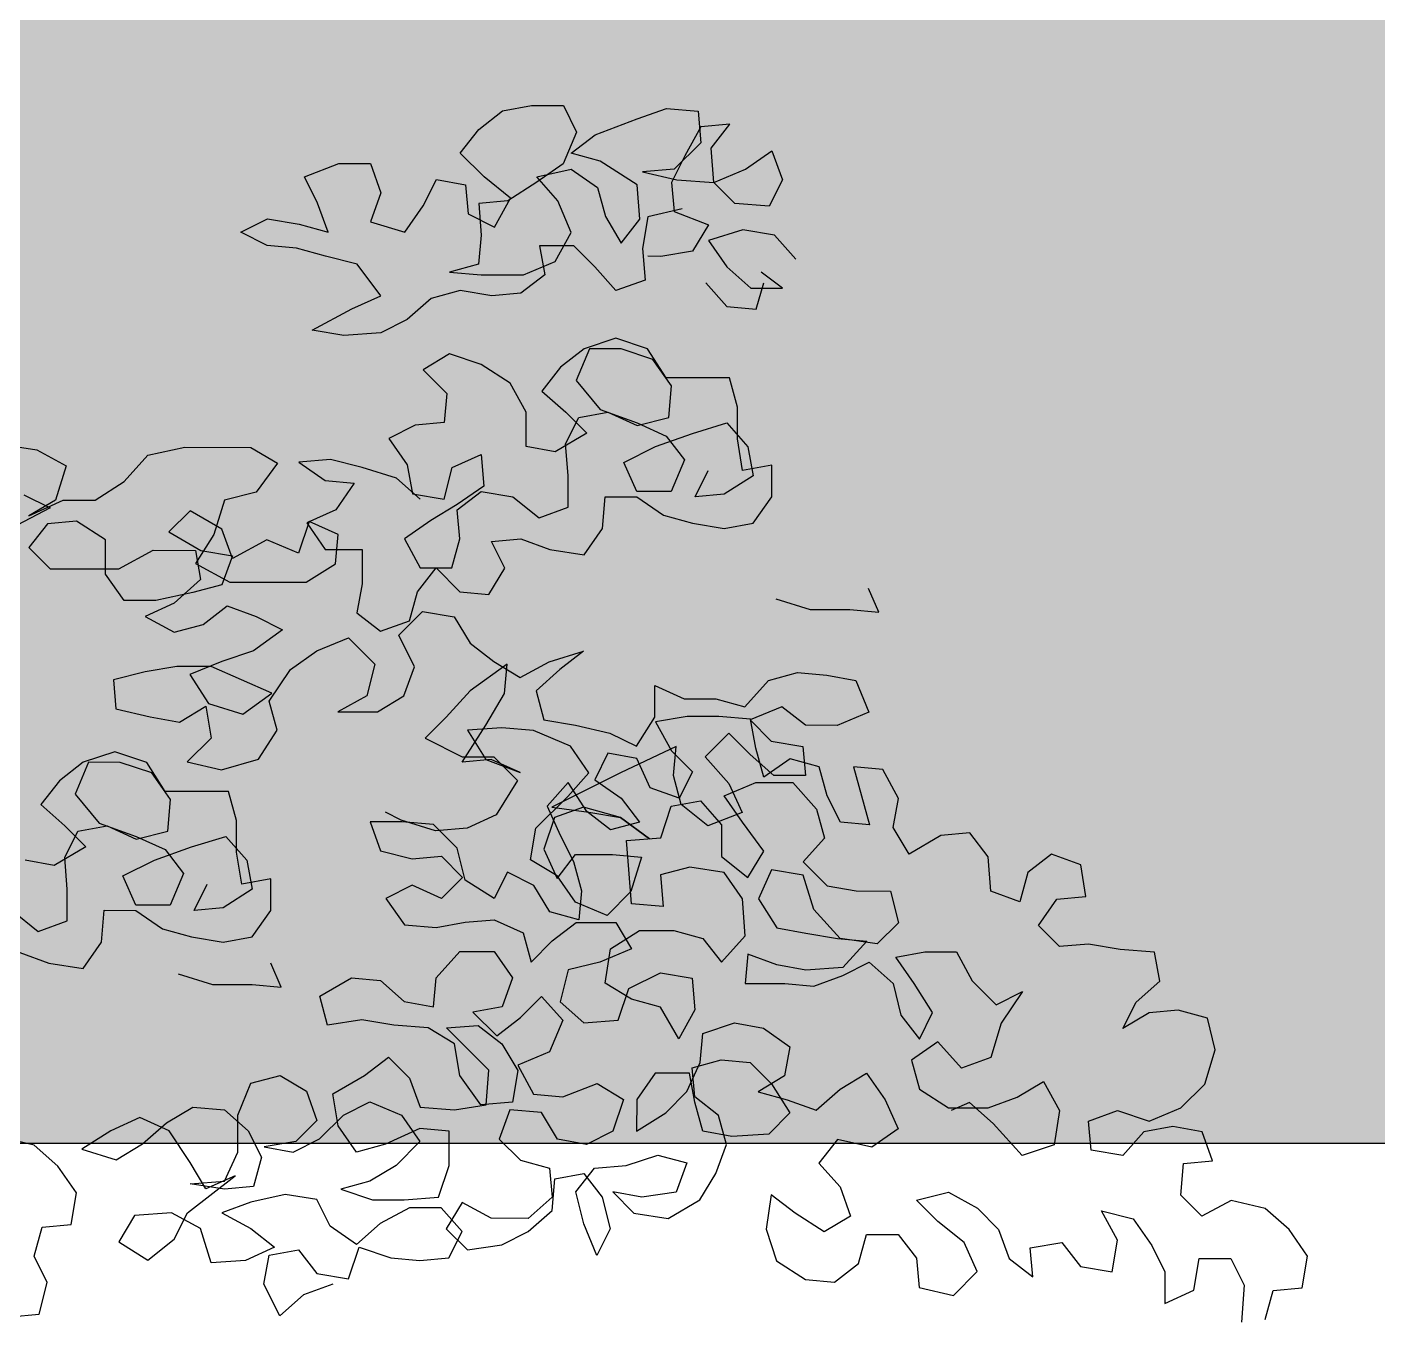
# Model space of a CAD drawing. Header units: millimetres. Extents: x -249630 to 95394, y -188036 to 109963.
# Drawn here: x -96076.5 to -95761.2, y -16227.8 to -15926.5 of the extents above; entities that cross this region are included whole.
import ezdxf

# ---------------------------------------------------------------- set-up
doc = ezdxf.new("R2010")
doc.units = ezdxf.units.MM
for name, color, linetype in [('AHojas', 86, 'Continuous'), ('SOMBRA', 252, 'Continuous'), ('VEREDA', 1, 'Continuous')]:
    doc.layers.add(name, color=color, linetype=linetype)

# ---------------------------------------------------------------- blocks, each defined once
blk = doc.blocks.new('Arbol_01')
at = {"layer": 'AHojas'}
for p, q in [((0.79495, 2.36398), (0.80628, 2.36603)), ((0.80628, 2.36603), (0.81864, 2.36602)), ((0.81864, 2.36602), (0.82377, 2.35572)), ((0.84746, 2.36084), (0.85879, 2.36495)), ((0.85879, 2.36495), (0.87115, 2.36391)), ((0.78568, 2.35678), (0.79495, 2.36398)), ((0.83098, 2.35468), (0.84746, 2.36084)), ((0.87115, 2.36391), (0.87217, 2.35155)), ((0.77846, 2.34752), (0.78568, 2.35678)), ((0.82377, 2.35572), (0.81862, 2.34337)), ((0.82171, 2.34748), (0.83098, 2.35468)), ((0.87217, 2.35773), (0.86598, 2.34641)), ((0.8835, 2.35875), (0.87217, 2.35773)), ((0.87628, 2.34949), (0.8835, 2.35875)), ((0.87217, 2.35155), (0.86186, 2.34127)), ((0.8773, 2.3361), (0.87628, 2.34949)), ((0.88966, 2.34124), (0.89996, 2.34844)), ((0.89996, 2.34844), (0.90407, 2.33711)), ((0.7177, 2.33831), (0.73109, 2.34345)), ((0.73109, 2.34345), (0.74345, 2.34343)), ((0.74345, 2.34343), (0.74756, 2.3321)), ((0.78772, 2.33825), (0.77846, 2.34752)), ((0.81862, 2.34337), (0.80831, 2.33617)), ((0.83303, 2.34438), (0.82171, 2.34748)), ((0.84744, 2.3351), (0.83303, 2.34438)), ((0.86598, 2.34641), (0.86083, 2.33612)), ((0.72284, 2.32801), (0.7177, 2.33831)), ((0.79801, 2.33), (0.78772, 2.33825)), ((0.80831, 2.33823), (0.8217, 2.3413)), ((0.81654, 2.32895), (0.80831, 2.33823)), ((0.8217, 2.3413), (0.83199, 2.33409)), ((0.86186, 2.34127), (0.8495, 2.34025)), ((0.8495, 2.34025), (0.86289, 2.33715)), ((0.8773, 2.3361), (0.88966, 2.34124)), ((0.76403, 2.32694), (0.76918, 2.33723)), ((0.76918, 2.33723), (0.78051, 2.33516)), ((0.78051, 2.33516), (0.78153, 2.32384)), ((0.80831, 2.33617), (0.79698, 2.32897)), ((0.83199, 2.33409), (0.83507, 2.32276)), ((0.84846, 2.32172), (0.84744, 2.3351)), ((0.86083, 2.33612), (0.86184, 2.32479)), ((0.86289, 2.33715), (0.8773, 2.3361)), ((0.88553, 2.32786), (0.8773, 2.3361)), ((0.90407, 2.33711), (0.89892, 2.32682)), ((0.72695, 2.31668), (0.72284, 2.32801)), ((0.74756, 2.3321), (0.74343, 2.32078)), ((0.79698, 2.32897), (0.78565, 2.32795)), ((0.78565, 2.32795), (0.78667, 2.31559)), ((0.79182, 2.31868), (0.79801, 2.33)), ((0.82168, 2.31659), (0.81654, 2.32895)), ((0.89892, 2.32682), (0.88553, 2.32786)), ((0.75681, 2.31665), (0.76403, 2.32694)), ((0.78153, 2.32384), (0.79182, 2.31868)), ((0.83507, 2.32276), (0.84124, 2.31245)), ((0.85155, 2.32274), (0.84948, 2.31039)), ((0.86493, 2.32582), (0.85155, 2.32274)), ((0.86184, 2.32479), (0.87523, 2.31963)), ((0.69297, 2.31671), (0.70327, 2.32185)), ((0.70327, 2.32185), (0.71563, 2.31978)), ((0.71563, 2.31978), (0.72695, 2.31668)), ((0.74343, 2.32078), (0.75681, 2.31665)), ((0.84124, 2.31245), (0.84846, 2.32172)), ((0.87523, 2.31963), (0.86904, 2.30934)), ((0.88861, 2.31756), (0.87522, 2.31345)), ((0.90096, 2.31549), (0.88861, 2.31756)), ((0.70326, 2.31155), (0.69297, 2.31671)), ((0.71459, 2.31051), (0.70326, 2.31155)), ((0.78667, 2.31559), (0.78563, 2.30427)), ((0.81549, 2.30527), (0.82168, 2.31659)), ((0.87522, 2.31345), (0.88242, 2.30315)), ((0.90919, 2.30621), (0.90096, 2.31549)), ((0.72591, 2.30741), (0.71459, 2.31051)), ((0.73826, 2.30431), (0.72591, 2.30741)), ((0.80932, 2.31145), (0.81137, 2.30013)), ((0.8227, 2.31144), (0.80932, 2.31145)), ((0.83093, 2.3032), (0.8227, 2.31144)), ((0.84948, 2.31039), (0.85049, 2.29803)), ((0.85668, 2.30729), (0.85153, 2.3073)), ((0.86904, 2.30934), (0.85668, 2.30729)), ((0.74752, 2.29195), (0.73826, 2.30431)), ((0.78563, 2.30427), (0.7743, 2.30119)), ((0.7743, 2.30119), (0.78666, 2.30015)), ((0.80313, 2.30013), (0.81549, 2.30527)), ((0.83916, 2.29392), (0.83093, 2.3032)), ((0.88242, 2.30315), (0.89168, 2.2949)), ((0.90403, 2.29489), (0.8958, 2.30108)), ((0.78666, 2.30015), (0.80313, 2.30013)), ((0.81137, 2.30013), (0.80209, 2.29293)), ((0.85049, 2.29803), (0.83916, 2.29392)), ((0.87418, 2.29698), (0.8824, 2.2877)), ((0.89373, 2.28666), (0.89683, 2.29696)), ((0.73619, 2.28681), (0.74752, 2.29195)), ((0.76708, 2.2909), (0.75781, 2.28267)), ((0.77841, 2.29398), (0.76708, 2.2909)), ((0.79077, 2.29191), (0.77841, 2.29398)), ((0.80209, 2.29293), (0.79077, 2.29191)), ((0.89168, 2.2949), (0.90403, 2.29489)), ((0.72074, 2.27859), (0.73619, 2.28681)), ((0.8824, 2.2877), (0.89373, 2.28666)), ((0.75781, 2.28267), (0.74751, 2.27753)), ((0.73309, 2.27651), (0.72074, 2.27859)), ((0.74751, 2.27753), (0.73309, 2.27651)), ((0.83915, 2.27539), (0.82679, 2.27128)), ((0.8515, 2.27126), (0.83915, 2.27539)), ((0.82679, 2.27128), (0.81751, 2.26408)), ((0.82885, 2.27128), (0.82369, 2.25893)), ((0.8412, 2.27127), (0.82885, 2.27128)), ((0.85355, 2.26714), (0.8412, 2.27127)), ((0.8587, 2.25992), (0.8515, 2.27126)), ((0.77427, 2.26927), (0.76397, 2.2631)), ((0.78662, 2.26514), (0.77427, 2.26927)), ((0.79794, 2.25792), (0.78662, 2.26514)), ((0.86075, 2.25683), (0.85355, 2.26714)), ((0.76397, 2.2631), (0.77323, 2.25383)), ((0.81751, 2.26408), (0.8103, 2.25482)), ((0.82369, 2.25893), (0.83294, 2.24759)), ((0.88341, 2.2599), (0.8587, 2.25992)), ((0.88649, 2.24857), (0.88341, 2.2599)), ((0.77323, 2.25383), (0.77219, 2.2425)), ((0.80411, 2.24659), (0.79794, 2.25792)), ((0.8103, 2.25482), (0.81956, 2.24657)), ((0.85971, 2.24448), (0.86075, 2.25683)), ((0.88648, 2.23622), (0.88649, 2.24857)), ((0.8041, 2.2332), (0.80411, 2.24659)), ((0.81954, 2.23422), (0.8247, 2.24451)), ((0.81956, 2.24657), (0.82779, 2.23833)), ((0.8247, 2.24451), (0.83603, 2.24656)), ((0.83294, 2.24759), (0.84735, 2.24243)), ((0.83603, 2.24656), (0.84735, 2.2414)), ((0.84735, 2.2414), (0.85971, 2.24448)), ((0.76086, 2.24148), (0.75056, 2.23634)), ((0.77219, 2.2425), (0.76086, 2.24148)), ((0.82779, 2.23833), (0.81542, 2.23113)), ((0.84735, 2.24243), (0.85868, 2.23727)), ((0.85455, 2.23316), (0.86897, 2.23829)), ((0.86897, 2.23829), (0.88236, 2.2424)), ((0.88236, 2.2424), (0.89059, 2.23312)), ((0.6001, 2.23398), (0.61348, 2.23191)), ((0.65673, 2.22981), (0.67115, 2.23289)), ((0.67115, 2.23289), (0.69689, 2.23286)), ((0.69689, 2.23286), (0.70718, 2.22667)), ((0.75056, 2.23634), (0.75776, 2.22604)), ((0.81542, 2.23113), (0.8041, 2.2332)), ((0.82056, 2.22186), (0.81954, 2.23422)), ((0.84219, 2.22699), (0.85455, 2.23316)), ((0.85868, 2.23727), (0.86587, 2.228)), ((0.88852, 2.22386), (0.88648, 2.23622)), ((0.89059, 2.23312), (0.89264, 2.2218)), ((0.61348, 2.23191), (0.6248, 2.22572)), ((0.64745, 2.21952), (0.65673, 2.22981)), ((0.7279, 2.22812), (0.71554, 2.22711)), ((0.74025, 2.22502), (0.7279, 2.22812)), ((0.77526, 2.22499), (0.78659, 2.23013)), ((0.78659, 2.23013), (0.78761, 2.21777)), ((0.86587, 2.228), (0.86072, 2.21565)), ((0.6248, 2.22572), (0.62067, 2.21234)), ((0.70718, 2.22667), (0.69893, 2.21536)), ((0.71554, 2.22711), (0.72583, 2.21989)), ((0.75363, 2.22089), (0.74025, 2.22502)), ((0.75776, 2.22604), (0.75981, 2.21471)), ((0.77216, 2.21264), (0.77526, 2.22499)), ((0.84733, 2.21566), (0.84219, 2.22699)), ((0.86998, 2.21358), (0.87514, 2.22387)), ((0.89985, 2.22591), (0.88852, 2.22386)), ((0.89984, 2.21355), (0.89985, 2.22591)), ((0.63612, 2.21232), (0.64745, 2.21952)), ((0.72583, 2.21989), (0.73716, 2.21885)), ((0.73716, 2.21885), (0.72994, 2.20856)), ((0.76289, 2.21265), (0.75363, 2.22089)), ((0.78761, 2.21777), (0.77731, 2.21057)), ((0.82055, 2.20951), (0.82056, 2.22186)), ((0.89264, 2.2218), (0.88131, 2.2146)), ((0.60832, 2.21441), (0.61861, 2.20925)), ((0.61037, 2.20617), (0.62376, 2.21234)), ((0.62067, 2.21234), (0.61037, 2.20617)), ((0.62376, 2.21234), (0.63612, 2.21232)), ((0.68657, 2.21228), (0.68244, 2.1989)), ((0.69893, 2.21536), (0.68657, 2.21228)), ((0.75981, 2.21471), (0.77216, 2.21264)), ((0.7773, 2.20852), (0.78658, 2.21571)), ((0.78658, 2.21571), (0.79893, 2.21364)), ((0.79893, 2.21364), (0.80922, 2.2054)), ((0.83393, 2.20126), (0.83497, 2.21361)), ((0.83497, 2.21361), (0.84733, 2.2136)), ((0.86072, 2.21565), (0.84733, 2.21566)), ((0.84733, 2.2136), (0.85762, 2.20638)), ((0.88131, 2.2146), (0.86998, 2.21358)), ((0.89262, 2.20326), (0.89984, 2.21355)), ((0.61861, 2.20925), (0.59698, 2.19794)), ((0.67318, 2.20817), (0.66494, 2.19994)), ((0.68553, 2.20095), (0.67318, 2.20817)), ((0.72994, 2.20856), (0.71861, 2.20342)), ((0.77731, 2.21057), (0.767, 2.20441)), ((0.77832, 2.19719), (0.7773, 2.20852)), ((0.80922, 2.2054), (0.82055, 2.20951)), ((0.85762, 2.20638), (0.86894, 2.20328)), ((0.61758, 2.20307), (0.61036, 2.19381)), ((0.6289, 2.20409), (0.61758, 2.20307)), ((0.64022, 2.19687), (0.6289, 2.20409)), ((0.68964, 2.18962), (0.68553, 2.20095)), ((0.71951, 2.20401), (0.71538, 2.19166)), ((0.71861, 2.20342), (0.72581, 2.19312)), ((0.73084, 2.19885), (0.71951, 2.20401)), ((0.767, 2.20441), (0.7567, 2.19721)), ((0.82671, 2.19097), (0.83393, 2.20126)), ((0.86894, 2.20328), (0.8813, 2.20121)), ((0.8813, 2.20121), (0.89262, 2.20326)), ((0.64021, 2.18349), (0.64022, 2.19687)), ((0.66494, 2.19994), (0.67729, 2.19272)), ((0.68244, 2.1989), (0.67522, 2.18758)), ((0.70303, 2.19682), (0.68964, 2.18962)), ((0.71538, 2.19166), (0.70303, 2.19682)), ((0.7298, 2.18753), (0.73084, 2.19885)), ((0.7567, 2.19721), (0.76287, 2.18588)), ((0.77522, 2.18586), (0.77832, 2.19719)), ((0.79068, 2.19615), (0.80201, 2.19717)), ((0.79582, 2.18585), (0.79068, 2.19615)), ((0.80201, 2.19717), (0.81333, 2.19304)), ((0.61036, 2.19381), (0.61859, 2.18557)), ((0.64536, 2.18554), (0.65875, 2.19274)), ((0.65875, 2.19274), (0.67523, 2.19272)), ((0.67523, 2.19272), (0.67728, 2.1814)), ((0.67729, 2.19272), (0.68964, 2.19065)), ((0.68964, 2.19065), (0.68551, 2.17933)), ((0.72581, 2.19312), (0.74022, 2.1931)), ((0.74022, 2.1931), (0.74021, 2.17972)), ((0.81333, 2.19304), (0.82671, 2.19097)), ((0.61859, 2.18557), (0.64536, 2.18554)), ((0.67522, 2.18758), (0.6886, 2.18036)), ((0.71846, 2.18033), (0.7298, 2.18753)), ((0.76183, 2.17661), (0.76905, 2.18587)), ((0.76287, 2.18588), (0.77522, 2.18586)), ((0.76905, 2.18587), (0.77831, 2.17659)), ((0.78963, 2.17555), (0.79582, 2.18585)), ((0.64741, 2.17319), (0.64021, 2.18349)), ((0.67728, 2.1814), (0.66697, 2.17214)), ((0.6886, 2.18036), (0.71846, 2.18033)), ((0.67418, 2.17625), (0.65976, 2.17317)), ((0.68551, 2.17933), (0.67418, 2.17625)), ((0.74021, 2.17972), (0.73814, 2.16839)), ((0.75873, 2.16529), (0.76183, 2.17661)), ((0.77831, 2.17659), (0.78963, 2.17555)), ((0.94166, 2.16862), (0.93755, 2.17789)), ((0.65976, 2.17317), (0.64741, 2.17319)), ((0.66697, 2.17214), (0.65564, 2.167)), ((0.67829, 2.16389), (0.68756, 2.17109)), ((0.68756, 2.17109), (0.69889, 2.16696)), ((0.90151, 2.1738), (0.91489, 2.16967)), ((0.91489, 2.16967), (0.93034, 2.16966)), ((0.93034, 2.16966), (0.94166, 2.16862)), ((0.65564, 2.167), (0.66696, 2.16081)), ((0.69889, 2.16696), (0.70918, 2.1618)), ((0.73814, 2.16839), (0.7474, 2.16118)), ((0.7474, 2.16118), (0.75873, 2.16529)), ((0.75448, 2.1597), (0.76376, 2.16896)), ((0.76376, 2.16896), (0.77611, 2.16689)), ((0.77611, 2.16689), (0.78228, 2.15659)), ((0.66696, 2.16081), (0.67829, 2.16389)), ((0.70918, 2.1618), (0.69785, 2.15358)), ((0.76065, 2.14734), (0.75448, 2.1597)), ((0.69785, 2.15358), (0.68549, 2.14947)), ((0.71225, 2.14635), (0.72256, 2.15355)), ((0.72256, 2.15355), (0.73492, 2.15869)), ((0.73492, 2.15869), (0.74521, 2.14838)), ((0.78228, 2.15659), (0.79154, 2.14937)), ((0.68549, 2.14947), (0.67312, 2.14433)), ((0.74521, 2.14838), (0.74211, 2.13603)), ((0.79669, 2.14834), (0.78226, 2.13805)), ((0.79154, 2.14937), (0.80183, 2.14318)), ((0.79565, 2.13701), (0.79669, 2.14834)), ((0.80183, 2.14318), (0.81317, 2.14935)), ((0.81317, 2.14935), (0.82656, 2.15346)), ((0.82656, 2.15346), (0.81728, 2.14626)), ((0.65562, 2.14538), (0.64326, 2.1423)), ((0.66798, 2.14742), (0.65562, 2.14538)), ((0.68136, 2.14741), (0.66798, 2.14742)), ((0.67312, 2.14433), (0.68032, 2.133)), ((0.70504, 2.13709), (0.68136, 2.14741)), ((0.70401, 2.13401), (0.71225, 2.14635)), ((0.75652, 2.13602), (0.76065, 2.14734)), ((0.81728, 2.14626), (0.80801, 2.13803)), ((0.89862, 2.14207), (0.90995, 2.14514)), ((0.90995, 2.14514), (0.92128, 2.1441)), ((0.92128, 2.1441), (0.9326, 2.14203)), ((0.64326, 2.1423), (0.64428, 2.13097)), ((0.78226, 2.13805), (0.77299, 2.12776)), ((0.80801, 2.13803), (0.81109, 2.1267)), ((0.85433, 2.12769), (0.85434, 2.14005)), ((0.85434, 2.14005), (0.86567, 2.13489)), ((0.88935, 2.13178), (0.89862, 2.14207)), ((0.9326, 2.14203), (0.93774, 2.12967)), ((0.68032, 2.133), (0.6937, 2.12887)), ((0.6937, 2.12887), (0.70504, 2.13709)), ((0.70708, 2.12268), (0.70401, 2.13401)), ((0.74211, 2.13603), (0.73077, 2.12986)), ((0.74622, 2.12985), (0.75652, 2.13602)), ((0.78843, 2.12466), (0.79565, 2.13701)), ((0.86567, 2.13489), (0.87802, 2.13488)), ((0.87802, 2.13488), (0.88935, 2.13178)), ((0.64428, 2.13097), (0.65766, 2.12787)), ((0.65766, 2.12787), (0.66899, 2.1258)), ((0.66899, 2.1258), (0.67929, 2.13197)), ((0.67929, 2.13197), (0.68134, 2.11961)), ((0.73077, 2.12986), (0.74622, 2.12985)), ((0.77299, 2.12776), (0.76474, 2.11953)), ((0.84711, 2.11637), (0.85433, 2.12769)), ((0.86692, 2.12802), (0.85456, 2.12597)), ((0.87927, 2.12801), (0.86692, 2.12802)), ((0.89163, 2.12697), (0.87927, 2.12801)), ((0.90376, 2.13176), (0.8914, 2.12663)), ((0.91302, 2.12455), (0.90376, 2.13176)), ((0.93774, 2.12967), (0.92538, 2.12454)), ((0.69987, 2.11136), (0.70708, 2.12268)), ((0.77915, 2.11025), (0.78843, 2.12466)), ((0.79461, 2.12363), (0.78122, 2.12261)), ((0.78122, 2.12261), (0.78842, 2.11128)), ((0.80696, 2.12259), (0.79461, 2.12363)), ((0.82137, 2.11639), (0.80696, 2.12259)), ((0.81109, 2.1267), (0.82344, 2.12463)), ((0.82344, 2.12463), (0.83682, 2.12153)), ((0.85456, 2.12597), (0.86073, 2.11464)), ((0.8914, 2.12663), (0.89963, 2.11838)), ((0.89368, 2.11564), (0.89163, 2.12697)), ((0.92538, 2.12454), (0.91302, 2.12455)), ((0.68134, 2.11961), (0.67206, 2.11035)), ((0.76474, 2.11953), (0.77915, 2.11231)), ((0.83682, 2.12153), (0.84711, 2.11637)), ((0.88316, 2.12149), (0.87388, 2.11223)), ((0.89139, 2.11324), (0.88316, 2.12149)), ((0.89963, 2.11838), (0.91198, 2.11631)), ((0.64389, 2.11424), (0.63153, 2.11013)), ((0.65624, 2.11011), (0.64389, 2.11424)), ((0.77915, 2.11231), (0.79151, 2.1123)), ((0.79151, 2.1123), (0.80077, 2.10303)), ((0.82857, 2.10609), (0.82137, 2.11639)), ((0.83601, 2.11364), (0.83086, 2.10334)), ((0.84734, 2.11157), (0.83601, 2.11364)), ((0.86256, 2.11636), (0.84093, 2.10608)), ((0.85248, 2.10023), (0.84734, 2.11157)), ((0.86073, 2.11464), (0.86896, 2.1064)), ((0.86152, 2.10503), (0.86256, 2.11636)), ((0.87388, 2.11223), (0.88314, 2.10192)), ((0.90065, 2.10499), (0.89139, 2.11324)), ((0.89676, 2.10431), (0.89368, 2.11564)), ((0.90706, 2.11151), (0.89676, 2.10431)), ((0.91838, 2.10841), (0.90706, 2.11151)), ((0.91198, 2.11631), (0.913, 2.10498)), ((0.63153, 2.11013), (0.62226, 2.10293)), ((0.63359, 2.11013), (0.62843, 2.09778)), ((0.64595, 2.11012), (0.63359, 2.11013)), ((0.6583, 2.10599), (0.64595, 2.11012)), ((0.66344, 2.09878), (0.65624, 2.11011)), ((0.67206, 2.11035), (0.68545, 2.10725)), ((0.68545, 2.10725), (0.69987, 2.11136)), ((0.79048, 2.11127), (0.77915, 2.11025)), ((0.78842, 2.11128), (0.8018, 2.10612)), ((0.8018, 2.10612), (0.79048, 2.11127)), ((0.86896, 2.1064), (0.8638, 2.09611)), ((0.92146, 2.09708), (0.91838, 2.10841)), ((0.93177, 2.1084), (0.93793, 2.08574)), ((0.9431, 2.10736), (0.93177, 2.1084)), ((0.94926, 2.09603), (0.9431, 2.10736)), ((0.62226, 2.10293), (0.61504, 2.09367)), ((0.6655, 2.09568), (0.6583, 2.10599)), ((0.80077, 2.10303), (0.79252, 2.08965)), ((0.82056, 2.10232), (0.81231, 2.09306)), ((0.84093, 2.10608), (0.81414, 2.09272)), ((0.82033, 2.09683), (0.82857, 2.10609)), ((0.82776, 2.09099), (0.82056, 2.10232)), ((0.83086, 2.10334), (0.84115, 2.09613)), ((0.8646, 2.0937), (0.86152, 2.10503)), ((0.88131, 2.09712), (0.89367, 2.10226)), ((0.88314, 2.10192), (0.88828, 2.09059)), ((0.89367, 2.10226), (0.90808, 2.10224)), ((0.913, 2.10498), (0.90065, 2.10499)), ((0.90808, 2.10224), (0.91734, 2.09194)), ((0.62843, 2.09778), (0.63769, 2.08644)), ((0.68815, 2.09875), (0.66344, 2.09878)), ((0.66446, 2.08333), (0.6655, 2.09568)), ((0.69123, 2.08742), (0.68815, 2.09875)), ((0.80796, 2.08449), (0.82033, 2.09683)), ((0.84115, 2.09613), (0.84835, 2.08685)), ((0.8638, 2.09611), (0.85248, 2.10023)), ((0.8885, 2.08682), (0.88131, 2.09712)), ((0.9266, 2.08678), (0.92146, 2.09708)), ((0.94719, 2.0847), (0.94926, 2.09603)), ((0.61504, 2.09367), (0.6243, 2.08543)), ((0.75545, 2.08762), (0.74927, 2.09072)), ((0.81231, 2.09306), (0.81745, 2.08173)), ((0.81414, 2.09272), (0.82856, 2.09065)), ((0.8265, 2.09271), (0.81517, 2.0886)), ((0.84091, 2.08857), (0.8265, 2.09271)), ((0.83702, 2.08377), (0.82776, 2.09099)), ((0.82856, 2.09065), (0.84091, 2.08857)), ((0.85658, 2.08067), (0.86071, 2.09302)), ((0.86071, 2.09302), (0.87204, 2.09507)), ((0.87489, 2.08545), (0.8646, 2.0937)), ((0.87204, 2.09507), (0.88027, 2.08579)), ((0.88828, 2.09059), (0.87489, 2.08545)), ((0.91734, 2.09194), (0.92042, 2.08061)), ((0.6243, 2.08543), (0.63253, 2.07718)), ((0.62945, 2.08336), (0.64078, 2.08541)), ((0.63769, 2.08644), (0.6521, 2.08128)), ((0.64078, 2.08541), (0.6521, 2.08025)), ((0.69122, 2.07507), (0.69123, 2.08742)), ((0.74332, 2.08695), (0.74743, 2.07562)), ((0.75568, 2.08694), (0.74332, 2.08695)), ((0.76883, 2.08349), (0.75545, 2.08762)), ((0.76803, 2.0859), (0.75568, 2.08694)), ((0.77729, 2.07662), (0.76803, 2.0859)), ((0.79252, 2.08965), (0.78119, 2.08451)), ((0.81517, 2.0886), (0.81104, 2.07625)), ((0.84835, 2.08685), (0.83702, 2.08377)), ((0.85223, 2.08033), (0.84091, 2.08857)), ((0.84091, 2.08857), (0.85223, 2.08033)), ((0.88027, 2.08579), (0.88025, 2.07344)), ((0.89673, 2.07548), (0.8885, 2.08682)), ((0.93793, 2.08574), (0.9266, 2.08678)), ((0.62429, 2.07307), (0.62945, 2.08336)), ((0.6521, 2.08025), (0.66446, 2.08333)), ((0.6521, 2.08128), (0.66342, 2.07612)), ((0.67372, 2.07714), (0.68711, 2.08125)), ((0.68711, 2.08125), (0.69534, 2.07197)), ((0.78119, 2.08451), (0.76883, 2.08349)), ((0.80589, 2.07213), (0.80796, 2.08449)), ((0.81745, 2.08173), (0.82259, 2.07143)), ((0.84319, 2.07965), (0.85658, 2.08067)), ((0.92042, 2.08061), (0.91217, 2.07135)), ((0.95336, 2.0744), (0.94719, 2.0847)), ((0.96573, 2.0816), (0.95336, 2.0744)), ((0.97705, 2.08262), (0.96573, 2.0816)), ((0.98425, 2.07334), (0.97705, 2.08262)), ((0.63253, 2.07718), (0.62017, 2.06998)), ((0.6593, 2.07201), (0.67372, 2.07714)), ((0.66342, 2.07612), (0.67062, 2.06685)), ((0.69327, 2.06271), (0.69122, 2.07507)), ((0.74743, 2.07562), (0.75978, 2.07252)), ((0.78037, 2.06426), (0.77729, 2.07662)), ((0.81104, 2.07625), (0.81618, 2.06491)), ((0.84421, 2.06832), (0.84319, 2.07965)), ((0.89054, 2.06519), (0.89673, 2.07548)), ((0.62017, 2.06998), (0.60884, 2.07205)), ((0.62531, 2.06071), (0.62429, 2.07307)), ((0.64694, 2.06584), (0.6593, 2.07201)), ((0.69534, 2.07197), (0.69739, 2.06065)), ((0.75978, 2.07252), (0.77111, 2.07354)), ((0.77111, 2.07354), (0.77934, 2.06529)), ((0.81618, 2.06594), (0.80589, 2.07213)), ((0.81618, 2.06491), (0.82339, 2.07418)), ((0.82259, 2.07143), (0.82567, 2.0601)), ((0.82339, 2.07418), (0.83781, 2.07416)), ((0.83781, 2.07416), (0.84913, 2.07312)), ((0.84913, 2.07312), (0.845, 2.05974)), ((0.86789, 2.06933), (0.85656, 2.06625)), ((0.88128, 2.06726), (0.86789, 2.06933)), ((0.88025, 2.07344), (0.89054, 2.06519)), ((0.91217, 2.07135), (0.92143, 2.06207)), ((0.98527, 2.05996), (0.98425, 2.07334)), ((1.00896, 2.07435), (0.99969, 2.06715)), ((1.02029, 2.07022), (1.00896, 2.07435)), ((1.02234, 2.05786), (1.02029, 2.07022)), ((0.65207, 2.05451), (0.64694, 2.06584)), ((0.67062, 2.06685), (0.66546, 2.0545)), ((0.7046, 2.06476), (0.69327, 2.06271)), ((0.70459, 2.0524), (0.7046, 2.06476)), ((0.77934, 2.06529), (0.77109, 2.05706)), ((0.79169, 2.05704), (0.78037, 2.06426)), ((0.79684, 2.06734), (0.79169, 2.05704)), ((0.80714, 2.06218), (0.79684, 2.06734)), ((0.82338, 2.05564), (0.81618, 2.06594)), ((0.84523, 2.05494), (0.84421, 2.06832)), ((0.85656, 2.06625), (0.85758, 2.05389)), ((0.88848, 2.05695), (0.88128, 2.06726)), ((0.89981, 2.06827), (0.89465, 2.05695)), ((0.91217, 2.0662), (0.89981, 2.06827)), ((0.91627, 2.05281), (0.91217, 2.0662)), ((0.99969, 2.06715), (0.99659, 2.05583)), ((0.6253, 2.04836), (0.62531, 2.06071)), ((0.67472, 2.05243), (0.67988, 2.06272)), ((0.69739, 2.06065), (0.68605, 2.05345)), ((0.75977, 2.06222), (0.74947, 2.05708)), ((0.77109, 2.05706), (0.75977, 2.06222)), ((0.81331, 2.05188), (0.80714, 2.06218)), ((0.82567, 2.0601), (0.82463, 2.04878)), ((0.845, 2.05974), (0.83573, 2.05048)), ((0.92143, 2.06207), (0.93276, 2.06)), ((0.93276, 2.06), (0.94614, 2.05999)), ((0.94614, 2.05999), (0.94922, 2.04763)), ((0.99659, 2.05583), (0.98527, 2.05996)), ((0.66546, 2.0545), (0.65207, 2.05451)), ((0.74947, 2.05708), (0.75667, 2.04678)), ((0.83573, 2.05048), (0.82338, 2.05564)), ((0.85758, 2.05389), (0.84523, 2.05494)), ((0.88949, 2.04254), (0.88848, 2.05695)), ((0.89465, 2.05695), (0.90185, 2.04562)), ((1.00379, 2.04655), (1.01101, 2.05684)), ((1.01101, 2.05684), (1.02234, 2.05786)), ((0.60368, 2.05249), (0.61397, 2.04425)), ((0.61397, 2.04425), (0.6253, 2.04836)), ((0.63867, 2.04011), (0.63972, 2.05246)), ((0.63972, 2.05246), (0.65207, 2.05245)), ((0.65207, 2.05245), (0.66236, 2.04523)), ((0.68605, 2.05345), (0.67472, 2.05243)), ((0.69737, 2.04211), (0.70459, 2.0524)), ((0.78035, 2.04779), (0.79168, 2.04881)), ((0.79168, 2.04881), (0.803, 2.04365)), ((0.82463, 2.04878), (0.81331, 2.05188)), ((0.92656, 2.04147), (0.91627, 2.05281)), ((0.66236, 2.04523), (0.67369, 2.04213)), ((0.75667, 2.04678), (0.76902, 2.04574)), ((0.76902, 2.04574), (0.78035, 2.04779)), ((0.803, 2.04365), (0.80608, 2.03232)), ((0.81432, 2.04055), (0.8236, 2.04775)), ((0.8236, 2.04775), (0.83904, 2.04773)), ((0.83697, 2.03744), (0.84831, 2.04464)), ((0.83904, 2.04773), (0.84521, 2.03743)), ((0.84831, 2.04464), (0.86169, 2.04462)), ((0.86169, 2.04462), (0.87302, 2.04152)), ((0.90185, 2.04562), (0.91318, 2.04355)), ((0.91318, 2.04355), (0.92553, 2.04148)), ((0.94922, 2.04763), (0.94097, 2.0394)), ((1.01202, 2.03831), (1.00379, 2.04655)), ((0.63146, 2.02982), (0.63867, 2.04011)), ((0.67369, 2.04213), (0.68604, 2.04006)), ((0.68604, 2.04006), (0.69737, 2.04211)), ((0.80608, 2.03232), (0.81432, 2.04055)), ((0.87302, 2.04152), (0.88022, 2.03225)), ((0.88022, 2.03225), (0.88949, 2.04254)), ((0.92553, 2.04148), (0.93686, 2.04044)), ((0.94097, 2.0394), (0.92656, 2.04147)), ((0.93686, 2.04044), (0.92758, 2.03015)), ((1.02335, 2.03933), (1.01202, 2.03831)), ((1.0357, 2.03726), (1.02335, 2.03933)), ((0.60675, 2.03602), (0.61807, 2.03189)), ((0.76901, 2.02617), (0.77828, 2.03646)), ((0.77828, 2.03646), (0.79167, 2.03645)), ((0.79167, 2.03645), (0.79887, 2.02615)), ((0.84521, 2.03743), (0.83285, 2.03229)), ((0.8349, 2.02405), (0.83697, 2.03744)), ((0.89052, 2.03533), (0.88948, 2.024)), ((0.90184, 2.0312), (0.89052, 2.03533)), ((0.94818, 2.03425), (0.95951, 2.0363)), ((0.95538, 2.02394), (0.94818, 2.03425)), ((0.95951, 2.0363), (0.97186, 2.03629)), ((0.97186, 2.03629), (0.97803, 2.02495)), ((1.04909, 2.03621), (1.0357, 2.03726)), ((1.05114, 2.02489), (1.04909, 2.03621)), ((0.61807, 2.03189), (0.63146, 2.02982)), ((0.66852, 2.02772), (0.68191, 2.02359)), ((0.70868, 2.02254), (0.70457, 2.03181)), ((0.82049, 2.02922), (0.81739, 2.01686)), ((0.83285, 2.03229), (0.82049, 2.02922)), ((0.84417, 2.02199), (0.85653, 2.02815)), ((0.85653, 2.02815), (0.86888, 2.02608)), ((0.91316, 2.02913), (0.90184, 2.0312)), ((0.92758, 2.03015), (0.91316, 2.02913)), ((0.92758, 2.02706), (0.93788, 2.0322)), ((0.93788, 2.0322), (0.94714, 2.02395)), ((0.68191, 2.02359), (0.69735, 2.02358)), ((0.69735, 2.02358), (0.70868, 2.02254)), ((0.72369, 2.01901), (0.73606, 2.0262)), ((0.73606, 2.0262), (0.74738, 2.02516)), ((0.74738, 2.02516), (0.75664, 2.01692)), ((0.76797, 2.01485), (0.76901, 2.02617)), ((0.79887, 2.02615), (0.79474, 2.01482)), ((0.84519, 2.01787), (0.8349, 2.02405)), ((0.84004, 2.00963), (0.84417, 2.02199)), ((0.86888, 2.02608), (0.8699, 2.01373)), ((0.88948, 2.024), (0.90492, 2.02399)), ((0.90492, 2.02399), (0.91625, 2.02295)), ((0.91625, 2.02295), (0.92758, 2.02706)), ((0.94714, 2.02395), (0.95022, 2.01159)), ((0.96257, 2.01261), (0.95538, 2.02394)), ((0.97803, 2.02495), (0.98729, 2.01568)), ((1.04186, 2.01666), (1.05114, 2.02489)), ((0.72677, 2.00768), (0.72369, 2.01901)), ((0.75664, 2.01692), (0.76797, 2.01485)), ((0.80194, 2.0107), (0.81019, 2.01893)), ((0.81019, 2.01893), (0.81841, 2.00965)), ((0.81739, 2.01686), (0.82665, 2.00862)), ((0.85652, 2.01477), (0.84519, 2.01787)), ((0.98729, 2.01568), (0.99759, 2.02082)), ((0.99759, 2.02082), (0.98934, 2.00847)), ((1.0367, 2.00636), (1.04186, 2.01666)), ((0.79474, 2.01482), (0.78341, 2.01277)), ((0.78341, 2.01277), (0.79267, 2.0035)), ((0.86371, 2.0024), (0.85652, 2.01477)), ((0.8699, 2.01373), (0.86371, 2.0024)), ((0.95022, 2.01159), (0.95742, 2.00232)), ((0.95742, 2.00232), (0.96257, 2.01261)), ((1.04701, 2.01253), (1.0367, 2.00636)), ((1.05833, 2.01355), (1.04701, 2.01253)), ((1.06966, 2.01045), (1.05833, 2.01355)), ((0.74016, 2.00973), (0.72677, 2.00768)), ((0.75251, 2.00765), (0.74016, 2.00973)), ((0.7659, 2.00661), (0.75251, 2.00765)), ((0.77619, 2.00043), (0.7659, 2.00661)), ((0.77311, 2.00661), (0.78546, 2.00762)), ((0.78957, 1.99012), (0.77311, 2.00661)), ((0.78546, 2.00762), (0.79472, 2.00041)), ((0.79267, 2.0035), (0.80194, 2.0107)), ((0.81841, 2.00965), (0.81326, 1.9973)), ((0.82665, 2.00862), (0.84004, 2.00963)), ((0.87298, 2.00446), (0.88534, 2.00856)), ((0.88534, 2.00856), (0.89667, 2.00649)), ((0.89667, 2.00649), (0.90696, 1.99928)), ((0.98934, 2.00847), (0.98521, 1.99509)), ((1.07274, 1.99809), (1.06966, 2.01045)), ((0.87194, 1.99313), (0.87298, 2.00446)), ((0.96462, 2.00128), (0.95432, 1.99408)), ((0.97388, 1.99098), (0.96462, 2.00128)), ((0.77824, 1.98807), (0.77619, 2.00043)), ((0.79472, 2.00041), (0.80089, 1.99011)), ((0.81326, 1.9973), (0.80089, 1.99217)), ((0.90696, 1.99928), (0.90489, 1.98795)), ((1.0686, 1.98471), (1.07274, 1.99809)), ((0.74117, 1.9881), (0.75044, 1.9953)), ((0.75044, 1.9953), (0.75867, 1.98706)), ((0.80089, 1.99217), (0.80706, 1.98083)), ((0.86678, 1.98181), (0.87194, 1.99313)), ((0.86885, 1.99107), (0.88018, 1.99415)), ((0.86987, 1.97975), (0.86885, 1.99107)), ((0.88018, 1.99415), (0.89151, 1.99311)), ((0.89151, 1.99311), (0.89974, 1.98487)), ((0.95432, 1.99408), (0.9574, 1.98275)), ((0.98521, 1.99509), (0.97388, 1.99098)), ((0.69173, 1.9727), (0.69689, 1.98505)), ((0.69689, 1.98505), (0.70822, 1.98813)), ((0.70822, 1.98813), (0.71851, 1.98194)), ((0.72881, 1.9809), (0.74117, 1.9881)), ((0.75867, 1.98706), (0.76278, 1.97573)), ((0.78646, 1.97673), (0.77824, 1.98807)), ((0.78852, 1.97673), (0.78957, 1.99012)), ((0.80089, 1.99011), (0.79882, 1.97775)), ((0.85443, 1.98903), (0.84722, 1.97874)), ((0.86782, 1.98901), (0.85443, 1.98903)), ((0.86987, 1.97769), (0.86782, 1.98901)), ((0.90489, 1.98795), (0.89459, 1.98178)), ((0.92651, 1.98278), (0.93681, 1.98895)), ((0.93681, 1.98895), (0.94401, 1.97865)), ((0.99549, 1.97963), (1.00579, 1.9858)), ((1.00579, 1.9858), (1.01196, 1.97447)), ((0.71851, 1.98194), (0.72262, 1.97061)), ((0.73085, 1.96855), (0.72881, 1.9809)), ((0.80706, 1.98083), (0.81839, 1.97979)), ((0.81839, 1.97979), (0.83178, 1.98493)), ((0.83178, 1.98493), (0.84207, 1.97874)), ((0.85854, 1.97358), (0.86678, 1.98181)), ((0.89459, 1.98178), (0.90591, 1.97868)), ((0.89974, 1.98487), (0.90693, 1.97353)), ((0.91723, 1.97455), (0.92651, 1.98278)), ((0.9574, 1.98275), (0.96872, 1.97554)), ((1.05933, 1.97545), (1.0686, 1.98471)), ((0.66393, 1.96964), (0.67423, 1.97581)), ((0.67423, 1.97581), (0.68658, 1.97477)), ((0.68658, 1.97477), (0.69584, 1.96652)), ((0.73292, 1.97266), (0.74322, 1.9778)), ((0.74322, 1.9778), (0.75557, 1.97264)), ((0.76278, 1.97573), (0.77617, 1.97468)), ((0.77617, 1.97468), (0.78852, 1.97673)), ((0.79882, 1.97775), (0.78646, 1.97673)), ((0.79779, 1.97466), (0.79366, 1.96334)), ((0.81014, 1.97362), (0.79779, 1.97466)), ((0.84207, 1.97874), (0.83794, 1.96639)), ((0.84722, 1.97874), (0.84721, 1.96638)), ((0.87913, 1.97253), (0.86987, 1.97975)), ((0.87295, 1.96636), (0.86987, 1.97769)), ((0.90591, 1.97868), (0.91723, 1.97455)), ((0.94401, 1.97865), (0.94915, 1.96732)), ((0.96872, 1.97554), (0.98416, 1.97552)), ((0.97696, 1.97759), (0.96975, 1.97451)), ((0.98622, 1.96934), (0.97696, 1.97759)), ((0.98416, 1.97552), (0.99549, 1.97963)), ((1.04697, 1.97032), (1.05933, 1.97545)), ((0.65363, 1.97171), (0.6423, 1.96657)), ((0.66495, 1.96655), (0.65363, 1.97171)), ((0.65465, 1.96141), (0.66393, 1.96964)), ((0.69172, 1.95829), (0.69173, 1.9727)), ((0.72262, 1.97061), (0.71437, 1.96238)), ((0.72364, 1.9634), (0.73292, 1.97266)), ((0.75557, 1.97264), (0.76277, 1.96234)), ((0.81631, 1.96332), (0.81014, 1.97362)), ((0.84721, 1.96638), (0.85854, 1.97358)), ((0.88221, 1.9612), (0.87913, 1.97253)), ((0.90693, 1.97353), (0.89869, 1.9653)), ((0.99753, 1.95698), (0.98622, 1.96934)), ((1.01196, 1.97447), (1.00989, 1.96108)), ((1.02329, 1.97034), (1.03462, 1.97445)), ((1.0243, 1.95901), (1.02329, 1.97034)), ((1.03462, 1.97445), (1.04697, 1.97032)), ((0.6124, 1.96098), (0.59901, 1.96408)), ((0.6423, 1.96657), (0.63097, 1.95937)), ((0.67318, 1.95418), (0.66495, 1.96655)), ((0.69584, 1.96652), (0.70098, 1.95622)), ((0.73805, 1.95824), (0.73085, 1.96855)), ((0.76277, 1.96749), (0.74938, 1.96132)), ((0.7741, 1.96645), (0.76277, 1.96749)), ((0.77409, 1.95306), (0.7741, 1.96645)), ((0.83794, 1.96639), (0.82764, 1.96125)), ((0.88427, 1.96429), (0.87295, 1.96636)), ((0.89869, 1.9653), (0.88427, 1.96429)), ((0.94915, 1.96732), (0.93884, 1.96012)), ((1.0449, 1.9662), (1.03666, 1.95694)), ((1.05623, 1.96825), (1.0449, 1.9662)), ((1.06756, 1.96618), (1.05623, 1.96825)), ((1.07167, 1.95485), (1.06756, 1.96618)), ((0.62165, 1.95273), (0.6124, 1.96098)), ((0.63097, 1.95937), (0.64435, 1.95524)), ((0.64435, 1.95524), (0.65465, 1.96141)), ((0.71437, 1.96238), (0.70202, 1.96034)), ((0.70202, 1.96034), (0.71334, 1.95827)), ((0.71334, 1.95827), (0.72364, 1.9634)), ((0.74938, 1.96132), (0.73805, 1.95824)), ((0.76277, 1.96234), (0.75349, 1.95308)), ((0.79366, 1.96334), (0.80189, 1.9551)), ((0.82764, 1.96125), (0.81631, 1.96332)), ((0.87808, 1.94988), (0.88221, 1.9612)), ((0.92546, 1.96322), (0.91824, 1.95396)), ((0.93884, 1.96012), (0.92546, 1.96322)), ((1.00989, 1.96108), (0.99753, 1.95698)), ((1.03666, 1.95694), (1.0243, 1.95901)), ((0.67935, 1.94388), (0.67318, 1.95418)), ((0.68656, 1.94696), (0.69172, 1.95829)), ((0.70098, 1.95622), (0.69788, 1.94489)), ((0.80189, 1.9551), (0.81321, 1.952)), ((0.84308, 1.953), (0.85544, 1.95711)), ((0.85544, 1.95711), (0.86676, 1.95401)), ((0.86676, 1.95401), (0.86263, 1.94268)), ((0.91824, 1.95396), (0.92647, 1.94469)), ((1.0593, 1.94147), (1.06034, 1.95383)), ((1.06034, 1.95383), (1.07167, 1.95485)), ((0.62885, 1.94243), (0.62165, 1.95273)), ((0.67213, 1.93462), (0.69068, 1.94902)), ((0.69068, 1.94902), (0.67935, 1.94388)), ((0.75349, 1.95308), (0.74319, 1.94691)), ((0.76996, 1.94071), (0.77409, 1.95306)), ((0.81321, 1.952), (0.81423, 1.94067)), ((0.81527, 1.94788), (0.8266, 1.94992)), ((0.8235, 1.94272), (0.83072, 1.95198)), ((0.8266, 1.94992), (0.8338, 1.94065)), ((0.83072, 1.95198), (0.84308, 1.953)), ((0.87189, 1.93959), (0.87808, 1.94988)), ((0.67317, 1.94595), (0.68656, 1.94696)), ((0.68656, 1.94387), (0.67317, 1.94595)), ((0.69788, 1.94489), (0.68656, 1.94387)), ((0.74319, 1.94691), (0.73186, 1.94383)), ((0.73186, 1.94383), (0.74421, 1.9397)), ((0.81423, 1.93552), (0.81527, 1.94788)), ((0.92647, 1.94469), (0.93058, 1.93335)), ((0.62678, 1.93008), (0.62885, 1.94243)), ((0.69685, 1.93872), (0.68552, 1.93461)), ((0.71024, 1.94179), (0.69685, 1.93872)), ((0.72259, 1.93972), (0.71024, 1.94179)), ((0.72773, 1.92942), (0.72259, 1.93972)), ((0.74421, 1.9397), (0.75657, 1.93969)), ((0.75657, 1.93969), (0.76996, 1.94071)), ((0.77922, 1.93864), (0.77303, 1.92835)), ((0.79054, 1.93245), (0.77922, 1.93864)), ((0.81423, 1.94067), (0.80496, 1.93244)), ((0.82658, 1.93036), (0.8235, 1.94272)), ((0.8338, 1.94065), (0.83687, 1.92829)), ((0.83792, 1.94271), (0.84615, 1.93446)), ((0.84924, 1.94064), (0.83792, 1.94271)), ((0.86263, 1.94268), (0.84924, 1.94064)), ((0.85953, 1.93239), (0.87189, 1.93959)), ((0.8997, 1.94162), (0.89763, 1.92824)), ((0.90896, 1.9344), (0.8997, 1.94162)), ((0.95633, 1.93951), (0.96869, 1.94259)), ((0.96456, 1.93126), (0.95633, 1.93951)), ((0.96869, 1.94259), (0.98001, 1.9364)), ((1.06753, 1.93323), (1.0593, 1.94147)), ((1.07886, 1.9394), (1.06753, 1.93323)), ((1.09224, 1.9363), (1.07886, 1.9394)), ((0.65154, 1.93361), (0.64535, 1.92332)), ((0.66595, 1.93463), (0.65154, 1.93361)), ((0.67727, 1.92844), (0.66595, 1.93463)), ((0.66697, 1.92433), (0.67213, 1.93462)), ((0.68552, 1.93461), (0.69684, 1.92842)), ((0.75863, 1.9366), (0.74729, 1.93043)), ((0.77098, 1.93659), (0.75863, 1.9366)), ((0.77921, 1.92732), (0.77098, 1.93659)), ((0.80496, 1.93244), (0.79054, 1.93245)), ((0.80495, 1.92729), (0.81423, 1.93552)), ((0.84615, 1.93446), (0.85953, 1.93239)), ((0.92028, 1.92719), (0.90896, 1.9344)), ((0.93058, 1.93335), (0.92028, 1.92719)), ((0.98001, 1.9364), (0.98824, 1.92815)), ((1.0284, 1.93532), (1.04075, 1.93222)), ((1.03457, 1.92399), (1.0284, 1.93532)), ((1.1015, 1.92805), (1.09224, 1.9363)), ((0.61236, 1.91773), (0.61546, 1.92906)), ((0.61546, 1.92906), (0.62678, 1.93008)), ((0.68138, 1.91505), (0.67727, 1.92844)), ((0.69684, 1.92842), (0.7061, 1.9212)), ((0.73802, 1.9222), (0.72773, 1.92942)), ((0.74729, 1.93043), (0.73802, 1.9222)), ((0.77303, 1.92835), (0.78126, 1.92011)), ((0.77405, 1.91702), (0.77921, 1.92732)), ((0.79465, 1.92215), (0.80495, 1.92729)), ((0.83172, 1.918), (0.82658, 1.93036)), ((0.83687, 1.92829), (0.83172, 1.918)), ((0.89763, 1.92824), (0.90173, 1.91588)), ((0.97485, 1.92302), (0.96456, 1.93126)), ((0.98824, 1.92815), (0.99235, 1.91682)), ((1.04075, 1.93222), (1.04795, 1.92192)), ((1.1087, 1.91775), (1.1015, 1.92805)), ((0.64535, 1.92332), (0.65667, 1.9161)), ((0.65667, 1.9161), (0.66697, 1.92433)), ((0.78126, 1.92011), (0.79465, 1.92215)), ((0.93365, 1.91482), (0.93675, 1.92614)), ((0.93675, 1.92614), (0.94911, 1.92613)), ((0.94911, 1.92613), (0.95631, 1.91686)), ((0.97999, 1.91169), (0.97485, 1.92302)), ((1.00059, 1.92093), (1.01295, 1.92298)), ((1.01295, 1.92298), (1.02014, 1.91371)), ((1.0325, 1.91164), (1.03457, 1.92399)), ((1.04795, 1.92192), (1.05309, 1.91162)), ((0.61749, 1.90743), (0.61236, 1.91773)), ((0.7061, 1.9212), (0.69477, 1.91607)), ((0.70197, 1.90679), (0.70404, 1.91812)), ((0.70404, 1.91812), (0.71537, 1.92017)), ((0.71537, 1.92017), (0.72256, 1.91089)), ((0.73492, 1.90882), (0.73905, 1.92117)), ((0.73905, 1.92117), (0.7514, 1.91704)), ((0.7514, 1.91704), (0.76273, 1.916)), ((0.76273, 1.916), (0.77405, 1.91702)), ((0.95631, 1.91686), (0.95733, 1.90553)), ((0.99235, 1.91682), (1.00161, 1.90961)), ((1.00161, 1.90961), (1.00059, 1.92093)), ((1.06441, 1.9044), (1.06648, 1.91676)), ((1.06648, 1.91676), (1.07884, 1.91674)), ((1.07884, 1.91674), (1.08398, 1.90644)), ((1.10663, 1.90539), (1.1087, 1.91775)), ((0.69477, 1.91607), (0.68138, 1.91505)), ((0.90173, 1.91588), (0.91305, 1.90866)), ((0.92438, 1.90762), (0.93365, 1.91482)), ((0.97071, 1.90243), (0.97999, 1.91169)), ((1.02014, 1.91371), (1.0325, 1.91164)), ((1.05309, 1.91162), (1.05308, 1.89926)), ((0.61439, 1.89508), (0.61749, 1.90743)), ((0.70813, 1.89443), (0.70197, 1.90679)), ((0.72874, 1.90677), (0.71741, 1.90266)), ((0.72256, 1.91089), (0.73492, 1.90882)), ((0.91305, 1.90866), (0.92438, 1.90762)), ((1.08398, 1.90644), (1.08294, 1.89203)), ((0.71741, 1.90266), (0.70813, 1.89443)), ((0.95733, 1.90553), (0.97071, 1.90243)), ((1.05308, 1.89926), (1.06441, 1.9044)), ((1.0922, 1.89305), (1.0953, 1.90437)), ((1.0953, 1.90437), (1.10663, 1.90539)), ((0.60307, 1.89406), (0.61439, 1.89508))]:
    blk.add_line(p, q, dxfattribs=at)

msp = doc.modelspace()

# ---------------------------------------------------------------- hatches: boundary and pattern name
at = {"layer": 'SOMBRA'}
h = msp.add_hatch(color=8, dxfattribs=at)
h.set_gradient(color1=(122, 133, 132), one_color=1, tint=1, name='INVCURVED')
h.paths.add_polyline_path([(-95604.336, -14787.024), (-96282.461, -14787.024), (-96282.461, -16187.024), (-95604.336, -16187.024)])
h.paths.add_polyline_path([(-94926.211, -14787.024), (-95604.336, -14787.024), (-95604.336, -16187.024), (-94926.211, -16187.024)])
h.paths.add_polyline_path([(-94248.086, -14787.024), (-94926.211, -14787.024), (-94926.211, -16187.024), (-94248.086, -16187.024)])
h.paths.add_polyline_path([(-93569.961, -14787.024), (-94248.086, -14787.024), (-94248.086, -16187.024), (-93569.961, -16187.024)])

# ---------------------------------------------------------------- linework, layer by layer
at = {"layer": 'VEREDA'}
msp.add_lwpolyline([(-96282.461, -16187.024), (-93569.961, -16187.024)], dxfattribs=at)

# ---------------------------------------------------------------- block references
at = {"xscale": 598.9603255755416, "yscale": 598.9603255755416, "zscale": 598.9603255755416}
msp.add_blockref('Arbol_01', (-96441.68, -17362.024), dxfattribs=at)

doc.saveas('drawing.dxf')
